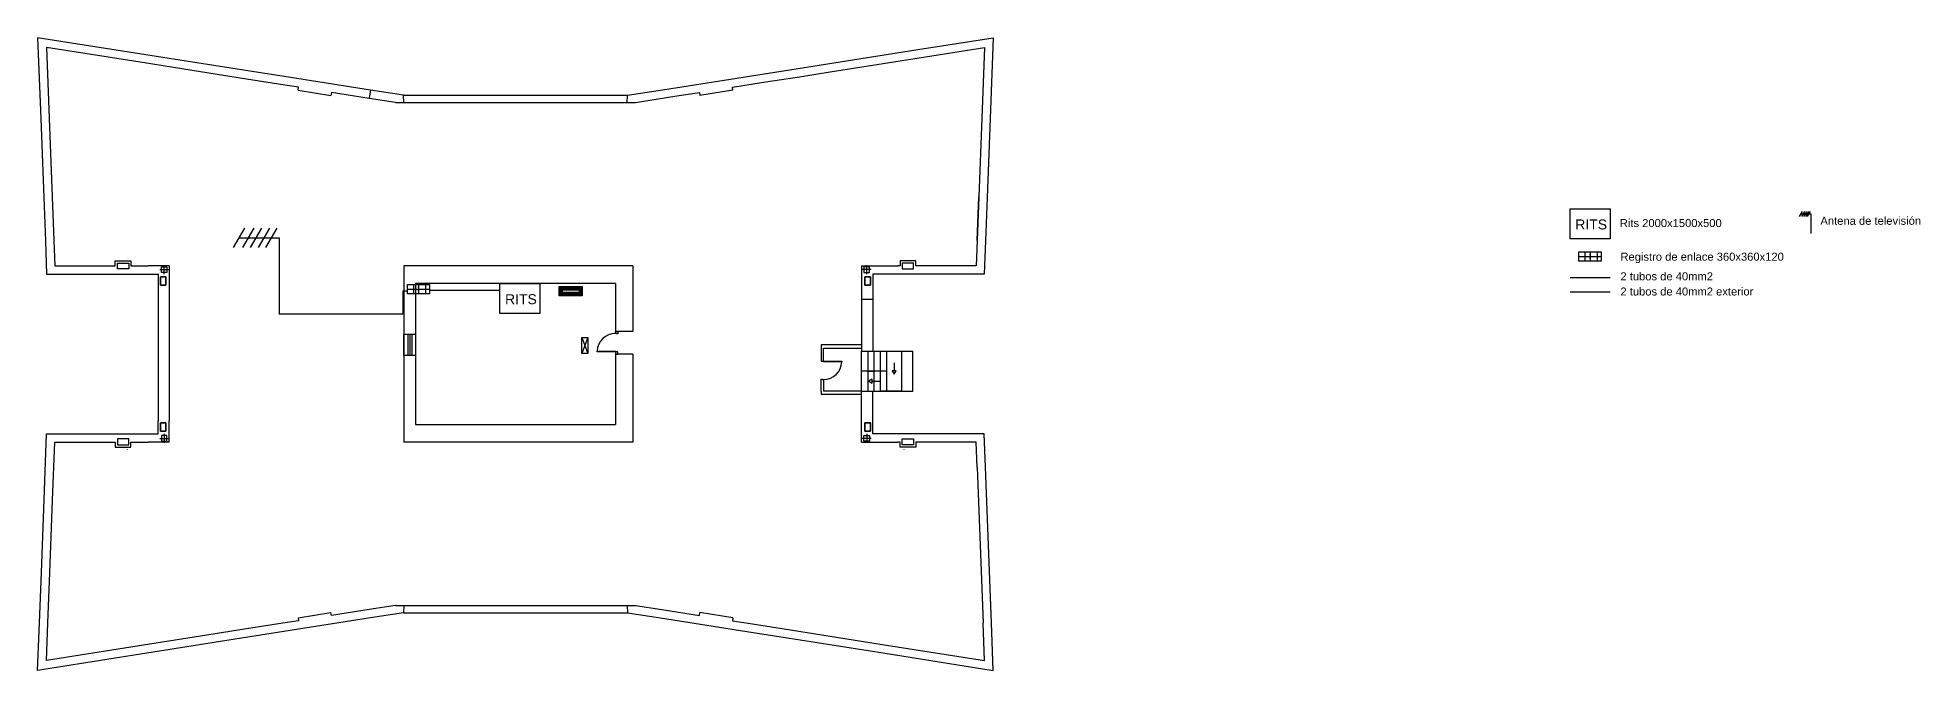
# Model space of a CAD drawing. Header units: millimetres. Extents: x -273070 to 132618, y -138782 to 20405.
# Drawn here: x -273070 to -178936, y -48010 to -16390 of the extents above; entities that cross this region are included whole.
import ezdxf

# ---------------------------------------------------------------- set-up
doc = ezdxf.new("R2010")
doc.units = ezdxf.units.MM
for name, color, linetype in [('1. ESTR - CUBIERTA', 160, 'Continuous'), ('1. MURO', 1, 'Continuous'), ('1. MURO MODIF', 1, 'Continuous'), ('12. MOB ASEOS+COCINAS', 5, 'Continuous'), ('12. MOBILIARIO', 5, 'Continuous'), ('3. CARP', 4, 'Continuous'), ('4.1 ESTR REFORMADO', 1, 'Continuous'), ('6. PROYECCIÓN', 251, 'Continuous'), ('Antena', 30, 'Continuous'), ('Escaleras y ascensor', 7, 'Continuous'), ('LEYENDA', 7, 'Continuous'), ('Telecomunicaciones', 3, 'Continuous')]:
    doc.layers.add(name, color=color, linetype=linetype)
doc.styles.get("Standard").update_dxf_attribs({"font": 'arial.ttf'})

msp = doc.modelspace()

# ---------------------------------------------------------------- hatches: boundary and pattern name
at = {"layer": 'Telecomunicaciones', "true_color": 0x136734}
h = msp.add_hatch(color=116, dxfattribs=at)
h.dxf.hatch_style = 1
h.paths.add_polyline_path([(-246990, -28830), (-246990, -29291), (-245839, -29291), (-245839, -28830)])
h.paths.add_polyline_path([(-246831, -28989), (-245997, -28989), (-245997, -29132), (-246831, -29132)], flags=16)

# ---------------------------------------------------------------- linework, layer by layer
at = {"layer": '1. ESTR - CUBIERTA'}
for p, q in [((-266653, -28335), (-266933, -28335)), ((-266933, -28335), (-266933, -28756)), ((-266933, -28756), (-266653, -28756)), ((-266653, -28756), (-266653, -28335)), ((-231706, -28335), (-231426, -28335)), ((-231706, -28756), (-231706, -28335)), ((-231426, -28756), (-231706, -28756)), ((-231426, -28335), (-231426, -28756)), ((-266934, -36064), (-266934, -35644)), ((-266934, -35644), (-266654, -35644)), ((-266654, -35644), (-266654, -36064)), ((-231426, -35644), (-231706, -35644)), ((-231706, -35644), (-231706, -36064)), ((-231426, -36064), (-231426, -35644)), ((-266654, -36064), (-266934, -36064)), ((-231706, -36064), (-231426, -36064))]:
    msp.add_line(p, q, dxfattribs=at)
at = {"layer": '1. MURO'}
for p, q in [((-267663, -17241), (-273070, -16390)), ((-273070, -16390), (-272917, -20428)), ((-267728, -17655), (-272631, -16884)), ((-272631, -16884), (-272497, -20413)), ((-229060, -16984), (-225290, -16390)), ((-228994, -17399), (-225729, -16884)), ((-225729, -16884), (-225862, -20413)), ((-225290, -16390), (-225442, -20428)), ((-264920, -18098), (-267729, -17656)), ((-262556, -18045), (-267663, -17241)), ((-235041, -17925), (-229060, -16984)), ((-233440, -18098), (-228994, -17399)), ((-262623, -18459), (-264920, -18098)), ((-260819, -18743), (-262623, -18459)), ((-260753, -18328), (-262556, -18045)), ((-260031, -18864), (-260819, -18743)), ((-256427, -19009), (-260753, -18328)), ((-241170, -18889), (-236843, -18208)), ((-238328, -18864), (-236778, -18622)), ((-236843, -18208), (-235041, -17925)), ((-236778, -18622), (-234976, -18340)), ((-234976, -18340), (-233440, -18098)), ((-260051, -19015), (-260031, -18864)), ((-260051, -19015), (-258404, -19280)), ((-258379, -19123), (-258404, -19280)), ((-256492, -19424), (-258379, -19123)), ((-256488, -19396), (-256492, -19424)), ((-255179, -19631), (-256492, -19424)), ((-256427, -19009), (-256488, -19396)), ((-254781, -19268), (-256427, -19009)), ((-255179, -19631), (-243180, -19631)), ((-255179, -19631), (-255179, -19631)), ((-254781, -19268), (-243578, -19268)), ((-254758, -19631), (-254781, -19268)), ((-243601, -19631), (-243578, -19268)), ((-243578, -19268), (-241170, -18889)), ((-243180, -19631), (-241105, -19304)), ((-243180, -19631), (-243180, -19631)), ((-241105, -19304), (-239981, -19123)), ((-239981, -19123), (-239956, -19280)), ((-238308, -19015), (-239956, -19280)), ((-238308, -19015), (-238328, -18864)), ((-272917, -20428), (-272784, -23939)), ((-272497, -20413), (-272348, -24347)), ((-225862, -20413), (-226011, -24347)), ((-225442, -20428), (-225575, -23939)), ((-272784, -23939), (-272686, -26538)), ((-272348, -24347), (-272266, -26522)), ((-226011, -24347), (-226094, -26522)), ((-226094, -26522), (-226011, -24347)), ((-225575, -23939), (-225674, -26538)), ((-272686, -26538), (-272622, -28214)), ((-272266, -26522), (-272218, -27794)), ((-226094, -26522), (-226142, -27794)), ((-225674, -26538), (-225737, -28214)), ((-272622, -28214), (-270847, -28214)), ((-272218, -27794), (-269337, -27794)), ((-270847, -28214), (-267521, -28215)), ((-269337, -27794), (-269190, -27794)), ((-269190, -27794), (-269190, -27548)), ((-269190, -27548), (-268407, -27548)), ((-269078, -27951), (-269078, -27660)), ((-269078, -27660), (-268519, -27660)), ((-268519, -27951), (-269078, -27951)), ((-268519, -27660), (-268519, -27951)), ((-268407, -27548), (-268407, -27794)), ((-268407, -27794), (-267521, -27793)), ((-266487, -27793), (-267521, -27793)), ((-267521, -28215), (-267047, -28215)), ((-267047, -28215), (-267048, -28868)), ((-266883, -28121), (-266883, -27841)), ((-266883, -27841), (-266603, -27841)), ((-266603, -28121), (-266883, -28121)), ((-266603, -27841), (-266603, -28121)), ((-266487, -27793), (-266487, -28868)), ((-243315, -27793), (-254758, -27793)), ((-254758, -27793), (-254758, -36607)), ((-243315, -27793), (-243315, -31080)), ((-231872, -27793), (-231873, -29458)), ((-231872, -27793), (-230066, -27794)), ((-231476, -27841), (-231756, -27841)), ((-231756, -27841), (-231756, -28121)), ((-231756, -28121), (-231476, -28121)), ((-231476, -28121), (-231476, -27841)), ((-230066, -28214), (-231312, -28215)), ((-231312, -28215), (-231312, -29458)), ((-229953, -27794), (-230066, -27794)), ((-227513, -28214), (-230066, -28214)), ((-229169, -27548), (-229953, -27548)), ((-229953, -27548), (-229953, -27794)), ((-229281, -27660), (-229841, -27660)), ((-229841, -27660), (-229841, -27951)), ((-229841, -27951), (-229281, -27951)), ((-229281, -27951), (-229281, -27660)), ((-229169, -27794), (-229169, -27548)), ((-227513, -27794), (-229169, -27794)), ((-226142, -27794), (-227513, -27794)), ((-225737, -28214), (-227513, -28214)), ((-267047, -28868), (-267048, -35532)), ((-266933, -28756), (-266933, -28335)), ((-266933, -28335), (-266653, -28335)), ((-266653, -28756), (-266933, -28756)), ((-266653, -28335), (-266653, -28335)), ((-266653, -28335), (-266653, -28756)), ((-266487, -28868), (-266487, -35532)), ((-244180, -28676), (-254180, -28676)), ((-254180, -28676), (-254180, -35723)), ((-244180, -28676), (-244180, -31080)), ((-231426, -28335), (-231706, -28335)), ((-231706, -28335), (-231706, -28335)), ((-231706, -28335), (-231706, -28756)), ((-231706, -28756), (-231426, -28756)), ((-231426, -28756), (-231426, -28335)), ((-231873, -29458), (-231874, -31748)), ((-231873, -29458), (-231313, -29458)), ((-231312, -29458), (-231312, -32060)), ((-243315, -31080), (-244180, -31080)), ((-231874, -31748), (-233892, -31748)), ((-233892, -31748), (-233892, -32451)), ((-233780, -32451), (-233780, -31904)), ((-233780, -31904), (-231874, -31904)), ((-231874, -31748), (-231874, -32060)), ((-243315, -32200), (-244180, -32200)), ((-244180, -32200), (-244180, -35723)), ((-243315, -32200), (-243315, -36607)), ((-231874, -32060), (-229312, -32060)), ((-229312, -34060), (-229312, -32060)), ((-233892, -34060), (-233892, -33571)), ((-233780, -33571), (-233780, -34060)), ((-233892, -34060), (-233892, -34210)), ((-233892, -34210), (-231874, -34210)), ((-231874, -34060), (-233780, -34060)), ((-231872, -36607), (-231874, -34060)), ((-231874, -34060), (-229312, -34060)), ((-231312, -36185), (-231312, -34060)), ((-267048, -36185), (-267048, -35532)), ((-266654, -35644), (-266934, -35644)), ((-266934, -35644), (-266934, -36064)), ((-266654, -36064), (-266654, -35644)), ((-266488, -36607), (-266488, -35532)), ((-254180, -35723), (-244180, -35723)), ((-250180, -35723), (-248180, -35723)), ((-231706, -35644), (-231426, -35644)), ((-231706, -36064), (-231706, -35644)), ((-231426, -35644), (-231426, -36064)), ((-272747, -39485), (-272622, -36186)), ((-272622, -36186), (-269337, -36186)), ((-272328, -39501), (-272218, -36606)), ((-272218, -36606), (-269337, -36606)), ((-269337, -36186), (-267521, -36185)), ((-269337, -36606), (-269191, -36606)), ((-269191, -36606), (-269191, -36851)), ((-268519, -36448), (-269079, -36448)), ((-269079, -36448), (-269079, -36739)), ((-268519, -36739), (-268519, -36448)), ((-268407, -36606), (-267521, -36606)), ((-268407, -36851), (-268407, -36606)), ((-267521, -36185), (-267048, -36185)), ((-266488, -36607), (-267521, -36607)), ((-266934, -36064), (-266654, -36064)), ((-266884, -36278), (-266884, -36558)), ((-266604, -36278), (-266884, -36278)), ((-266884, -36558), (-266604, -36558)), ((-266654, -36064), (-266654, -36064)), ((-266604, -36558), (-266604, -36278)), ((-243315, -36607), (-254758, -36607)), ((-231872, -36607), (-230066, -36606)), ((-231756, -36558), (-231756, -36278)), ((-231756, -36278), (-231476, -36278)), ((-231476, -36558), (-231756, -36558)), ((-231426, -36064), (-231706, -36064)), ((-231706, -36064), (-231706, -36064)), ((-231476, -36278), (-231476, -36558)), ((-230066, -36186), (-231312, -36185)), ((-227513, -36186), (-230066, -36186)), ((-229953, -36606), (-230066, -36606)), ((-229953, -36851), (-229953, -36606)), ((-229841, -36448), (-229281, -36448)), ((-229841, -36739), (-229841, -36448)), ((-229281, -36448), (-229281, -36739)), ((-227513, -36606), (-229169, -36606)), ((-229169, -36606), (-229169, -36851)), ((-225737, -36186), (-227513, -36186)), ((-226142, -36606), (-227513, -36606)), ((-226094, -37878), (-226142, -36606)), ((-225674, -37862), (-225737, -36186)), ((-269191, -36851), (-268407, -36851)), ((-269079, -36739), (-268519, -36739)), ((-229169, -36851), (-229953, -36851)), ((-229281, -36739), (-229841, -36739)), ((-226094, -37878), (-225800, -45644)), ((-225381, -45628), (-225674, -37862)), ((-272885, -43114), (-272747, -39485)), ((-272465, -43130), (-272328, -39501)), ((-272979, -45628), (-272885, -43114)), ((-272559, -45644), (-272465, -43130)), ((-260051, -45385), (-258404, -45119)), ((-258379, -45277), (-258404, -45119)), ((-256492, -44976), (-258379, -45277)), ((-255179, -44769), (-256492, -44976)), ((-254782, -45132), (-256427, -45391)), ((-255179, -44769), (-243180, -44769)), ((-255179, -44769), (-255179, -44769)), ((-254758, -44769), (-254782, -45132)), ((-254782, -45132), (-243578, -45132)), ((-243601, -44769), (-243578, -45132)), ((-243578, -45132), (-241933, -45391)), ((-243180, -44769), (-243180, -44769)), ((-243180, -44769), (-241867, -44976)), ((-241867, -44976), (-239981, -45277)), ((-239981, -45277), (-239956, -45119)), ((-238308, -45385), (-239956, -45119)), ((-273070, -48010), (-272979, -45628)), ((-272631, -47515), (-272559, -45644)), ((-262623, -45940), (-264920, -46302)), ((-260819, -45657), (-262623, -45940)), ((-260754, -46071), (-262557, -46355)), ((-260032, -45536), (-260819, -45657)), ((-256427, -45391), (-260754, -46071)), ((-260051, -45385), (-260032, -45536)), ((-241933, -45391), (-237606, -46071)), ((-238308, -45385), (-238328, -45536)), ((-238328, -45536), (-237541, -45657)), ((-237606, -46071), (-235803, -46355)), ((-237541, -45657), (-235737, -45940)), ((-235737, -45940), (-233440, -46302)), ((-225729, -47515), (-225800, -45644)), ((-225290, -48010), (-225381, -45628)), ((-269365, -47001), (-272631, -47515)), ((-264920, -46302), (-269365, -47001)), ((-262557, -46355), (-269300, -47416)), ((-235803, -46355), (-230696, -47159)), ((-233440, -46302), (-230631, -46744)), ((-230631, -46744), (-225729, -47515)), ((-269300, -47416), (-273070, -48010)), ((-230696, -47159), (-225290, -48010))]:
    msp.add_line(p, q, dxfattribs=at)
at = {"layer": '1. MURO MODIF', "color": 152, "true_color": 0x2776bb}
for p, q in [((-245569, -31370), (-245869, -32170)), ((-245869, -31370), (-245569, -32170))]:
    msp.add_line(p, q, dxfattribs=at)
msp.add_lwpolyline([(-245569, -31370), (-245569, -32170), (-245869, -32170), (-245869, -31370)], close=True, dxfattribs=at)
at = {"layer": '12. MOB ASEOS+COCINAS'}
for p, q in [((-268598, -27418), (-268598, -27418)), ((-229762, -27418), (-229762, -27418)), ((-268598, -36981), (-268598, -36982)), ((-229762, -36981), (-229762, -36982))]:
    msp.add_line(p, q, dxfattribs=at)
at = {"layer": '12. MOBILIARIO'}
msp.add_line((-241867, -19424), (-241868, -19418), dxfattribs=at)
at = {"layer": '3. CARP'}
for p, q in [((-266933, -28868), (-266933, -28868)), ((-266933, -28868), (-266933, -28868)), ((-231426, -28868), (-231426, -28868)), ((-266934, -35532), (-266934, -35532)), ((-266933, -35532), (-266933, -35532))]:
    msp.add_line(p, q, dxfattribs=at)
at = {"layer": '3. CARP', "color": 6}
for p, q in [((-244180, -31178), (-244180, -31080)), ((-244180, -31080), (-244068, -31080)), ((-244135, -31178), (-244180, -31178)), ((-244135, -31189), (-244135, -31178)), ((-244068, -31189), (-244135, -31189)), ((-244068, -31080), (-244068, -31189)), ((-245098, -32096), (-245098, -32057)), ((-245098, -32057), (-244180, -32057)), ((-244180, -32096), (-245098, -32096)), ((-244180, -32057), (-244180, -32096)), ((-244180, -32096), (-244180, -32200)), ((-244135, -32096), (-244180, -32096)), ((-244180, -32200), (-244068, -32200)), ((-244068, -32085), (-244135, -32085)), ((-244135, -32085), (-244135, -32096)), ((-244068, -32200), (-244068, -32085)), ((-233892, -32451), (-233892, -32565)), ((-233892, -32565), (-233825, -32565)), ((-233825, -32565), (-233825, -32554)), ((-233825, -32554), (-233780, -32554)), ((-233780, -32554), (-233780, -32451)), ((-233780, -32554), (-232862, -32554)), ((-233780, -32593), (-233780, -32554)), ((-232862, -32593), (-233780, -32593)), ((-232862, -32554), (-232862, -32593)), ((-233892, -33571), (-233892, -33462)), ((-233892, -33462), (-233825, -33462)), ((-233825, -33462), (-233825, -33473)), ((-233825, -33473), (-233780, -33473)), ((-233780, -33473), (-233780, -33571))]:
    msp.add_line(p, q, dxfattribs=at)
for centre, start, end in [((-244180, -32098), 90.02733, 177.4878), ((-233781, -32553), 270.02733, 357.4878)]:
    msp.add_arc(centre, 920, start, end, dxfattribs=at)
at = {"layer": '4.1 ESTR REFORMADO', "color": 8}
for p, q in [((-266962, -27981), (-266514, -27981)), ((-266743, -28205), (-266743, -27757)), ((-231398, -27981), (-231846, -27981)), ((-231616, -28205), (-231616, -27757)), ((-266962, -36418), (-266514, -36418)), ((-266744, -36194), (-266744, -36642)), ((-231398, -36418), (-231846, -36418)), ((-231616, -36194), (-231616, -36642))]:
    msp.add_line(p, q, dxfattribs=at)
at = {"layer": '6. PROYECCIÓN'}
for p, q in [((-268055, -17559), (-268055, -17559)), ((-230597, -17225), (-230598, -17225)), ((-237313, -18661), (-237313, -18661)), ((-241592, -45065), (-241592, -45065)), ((-268055, -46841), (-268055, -46841))]:
    msp.add_line(p, q, dxfattribs=at)
at = {"layer": 'Antena'}
for p, q in [((-184853, -25076), (-184998, -25323)), ((-184926, -25200), (-184410, -25200)), ((-184736, -25076), (-184881, -25323)), ((-184635, -25076), (-184780, -25323)), ((-184535, -25076), (-184680, -25323)), ((-184442, -25076), (-184587, -25323)), ((-184410, -25200), (-184410, -26176)), ((-262726, -25905), (-263294, -26869)), ((-262267, -25905), (-262835, -26869)), ((-261870, -25905), (-262438, -26869)), ((-261478, -25905), (-262045, -26869)), ((-261116, -25905), (-261684, -26869)), ((-263010, -26387), (-260988, -26387)), ((-260988, -26387), (-260988, -30212))]:
    msp.add_line(p, q, dxfattribs=at)
at = {"layer": 'Escaleras y ascensor'}
for p, q in [((-231874, -34060), (-231874, -32060)), ((-231874, -32060), (-229874, -32060)), ((-231562, -32060), (-231562, -33060)), ((-231250, -33060), (-231250, -32060)), ((-231250, -32060), (-230938, -32060)), ((-230938, -32060), (-230938, -33060)), ((-230624, -32060), (-230624, -34060)), ((-230247, -32641), (-230247, -33041)), ((-229874, -32060), (-229874, -34060)), ((-230624, -33060), (-231874, -33060)), ((-231562, -33060), (-231250, -33060)), ((-231562, -33060), (-231562, -34060)), ((-231347, -33560), (-230947, -33560)), ((-231250, -34060), (-231250, -33060)), ((-230938, -33060), (-230938, -34060)), ((-229874, -34060), (-230874, -34060))]:
    msp.add_line(p, q, dxfattribs=at)
for points in [[(-231512, -33560), (-231347, -33655), (-231347, -33465)], [(-230247, -33206), (-230152, -33041), (-230343, -33041)]]:
    msp.add_lwpolyline(points, close=True, dxfattribs=at)
at = {"layer": 'Telecomunicaciones'}
for p, q in [((-196452, -24941), (-194452, -24941)), ((-196452, -26441), (-196452, -24941)), ((-194452, -24941), (-194452, -26441)), ((-194452, -26441), (-196452, -26441)), ((-196004, -27096), (-194900, -27096)), ((-196004, -27565), (-196004, -27096)), ((-195878, -27096), (-195027, -27096)), ((-195712, -27096), (-195712, -27565)), ((-195452, -27096), (-195452, -27565)), ((-195452, -27262), (-195452, -27209)), ((-195101, -27096), (-195101, -27565)), ((-194900, -27096), (-194900, -27565)), ((-196004, -27330), (-194900, -27330)), ((-194900, -27565), (-196004, -27565)), ((-195452, -27419), (-195452, -27349)), ((-195452, -27349), (-195452, -27490)), ((-254808, -29047), (-254575, -29047)), ((-254575, -28727), (-253471, -28727)), ((-254575, -29197), (-254575, -28727)), ((-254575, -28962), (-253471, -28962)), ((-254448, -28727), (-253597, -28727)), ((-254282, -28727), (-254282, -29197)), ((-254023, -28727), (-254023, -29197)), ((-254023, -28894), (-254023, -28840)), ((-254023, -29051), (-254023, -28980)), ((-254023, -28980), (-254023, -29122)), ((-253672, -28727), (-253672, -29197)), ((-253471, -28727), (-253471, -29197)), ((-253471, -29002), (-249964, -29002)), ((-249964, -28676), (-247964, -28676)), ((-249964, -30176), (-249964, -28676)), ((-247964, -28676), (-247964, -30176)), ((-196452, -28376), (-194452, -28376)), ((-253471, -29197), (-254575, -29197)), ((-247964, -30176), (-249964, -30176))]:
    msp.add_line(p, q, dxfattribs=at)
at = {"layer": 'Telecomunicaciones', "color": 217, "true_color": 0x93278f}
for p, q in [((-254808, -29047), (-254808, -30212)), ((-196452, -29086), (-194452, -29086)), ((-254808, -30212), (-260988, -30212))]:
    msp.add_line(p, q, dxfattribs=at)
at = {"layer": 'Telecomunicaciones', "color": 4}
for p, q in [((-254569, -31210), (-254569, -32270)), ((-254469, -31210), (-254469, -32270)), ((-254369, -31210), (-254369, -32270))]:
    msp.add_line(p, q, dxfattribs=at)
at = {"layer": 'Telecomunicaciones', "color": 116, "true_color": 0x136734}
for points in [[(-246990, -28830), (-245839, -28830), (-245839, -29291), (-246990, -29291)], [(-246831, -28989), (-245997, -28989), (-245997, -29132), (-246831, -29132)]]:
    msp.add_lwpolyline(points, close=True, dxfattribs=at)
at = {"layer": 'Telecomunicaciones', "color": 4}
msp.add_lwpolyline([(-254758, -31210), (-254180, -31210), (-254180, -32270), (-254758, -32270)], close=True, dxfattribs=at)

# ---------------------------------------------------------------- texts
at = {"layer": 'LEYENDA', "char_height": 400, "attachment_point": 1}
for s, width, insert in [('Antena de televisión', 5450, (-183932, -25342)), ('Rits 2000x1500x500', 5450, (-193962, -25456)), ('Registro de enlace 360x360x120', 8340, (-193932, -27137)), ('2 tubos de 40mm2', 5450, (-193932, -28117)), ('2 tubos de 40mm2 exterior', 6760, (-193932, -28876))]:
    msp.add_mtext_dynamic_manual_height_columns(s, width=width, gutter_width=3500, heights=[0], dxfattribs=dict(at, insert=insert))
at = {"layer": 'Telecomunicaciones'}
for p in [(-196190, -25975), (-249702, -29710)]:
    msp.add_text('RITS', height=500, dxfattribs=at).set_placement(p)

doc.saveas('drawing.dxf')
